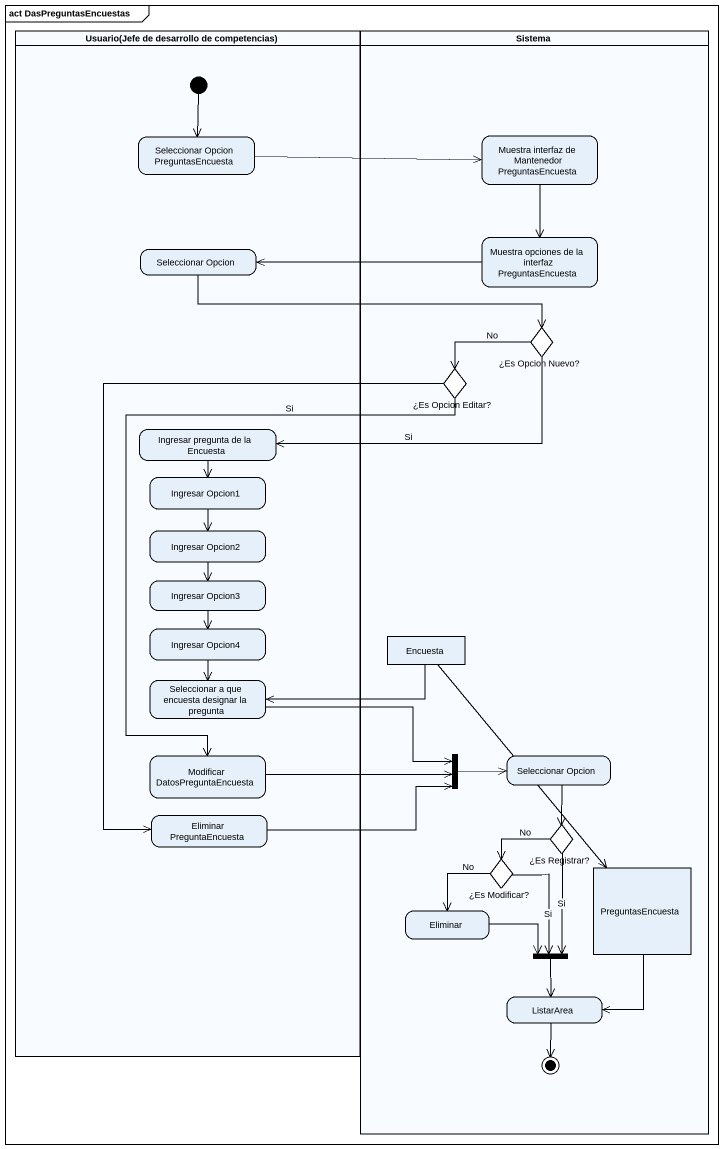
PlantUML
@startuml
mainframe act DasPreguntasEncuestas
hide empty description
state "Usuario(Jefe de desarrollo de competencias)" as Usuario_Jefe_de_desarrollo <<partition>> {
  state "Seleccionar Opcion PreguntasEncuesta" as Seleccionar_Opcion
  state "Seleccionar Opcion" as Seleccionar_Opcion_2
  state "Ingresar pregunta de la Encuesta" as Ingresar_pregunta_de_la
  state "Ingresar Opcion1" as Ingresar_Opcion1
  state "Ingresar Opcion2" as Ingresar_Opcion2
  state "Ingresar Opcion3" as Ingresar_Opcion3
  state "Ingresar Opcion4" as Ingresar_Opcion4
  state "Seleccionar a que encuesta designar la pregunta" as Seleccionar_a_que_encuesta
  state "Modificar DatosPreguntaEncuesta" as Modificar
  state "Eliminar PreguntaEncuesta" as Eliminar_PreguntaEncuesta
  [*] --> Seleccionar_Opcion
}
state Sistema <<partition>> {
  state "Muestra interfaz de Mantenedor PreguntasEncuesta" as Muestra_interfaz_de
  state "Muestra opciones de la interfaz PreguntasEncuesta" as Muestra_opciones_de_la
  state "¿Es Opcion Nuevo?" as Es_Opcion_Nuevo <<choice>>
  state "¿Es Opcion Editar?" as Es_Opcion_Editar <<choice>>
  state Encuesta <<object>>
  state fork1 <<join>>
  state "Seleccionar Opcion" as Seleccionar_Opcion_3
  state "¿Es Registrar?" as Es_Registrar <<choice>>
  state "¿Es Modificar?" as Es_Modificar <<choice>>
  state PreguntasEncuesta <<object>>
  state Eliminar
  state fork2 <<join>>
  state ListarArea
  ListarArea --> [*]
}
Seleccionar_Opcion -right-> Muestra_interfaz_de
Muestra_interfaz_de --> Muestra_opciones_de_la
Seleccionar_Opcion_2 -right-> Es_Opcion_Nuevo
Muestra_opciones_de_la -left-> Seleccionar_Opcion_2
Es_Opcion_Nuevo -left-> Es_Opcion_Editar : No
Es_Opcion_Nuevo -left-> Ingresar_pregunta_de_la : Si
Es_Opcion_Editar --> Modificar : Si
Es_Opcion_Editar --> Eliminar_PreguntaEncuesta
Ingresar_pregunta_de_la --> Ingresar_Opcion1
Ingresar_Opcion1 --> Ingresar_Opcion2
Ingresar_Opcion2 --> Ingresar_Opcion3
Ingresar_Opcion3 --> Ingresar_Opcion4
Ingresar_Opcion4 --> Seleccionar_a_que_encuesta
Encuesta -left-> Seleccionar_a_que_encuesta
Encuesta --> PreguntasEncuesta
Seleccionar_a_que_encuesta -right-> fork1
Modificar -right-> fork1
fork1 -right-> Seleccionar_Opcion_3
Seleccionar_Opcion_3 --> Es_Registrar
Eliminar_PreguntaEncuesta -right-> fork1
Es_Registrar -left-> Es_Modificar : No
Es_Registrar --> fork2 : Si
Es_Modificar --> Eliminar : No
Es_Modificar --> fork2 : Si
PreguntasEncuesta --> ListarArea
Eliminar -right-> fork2
fork2 --> ListarArea
@enduml
